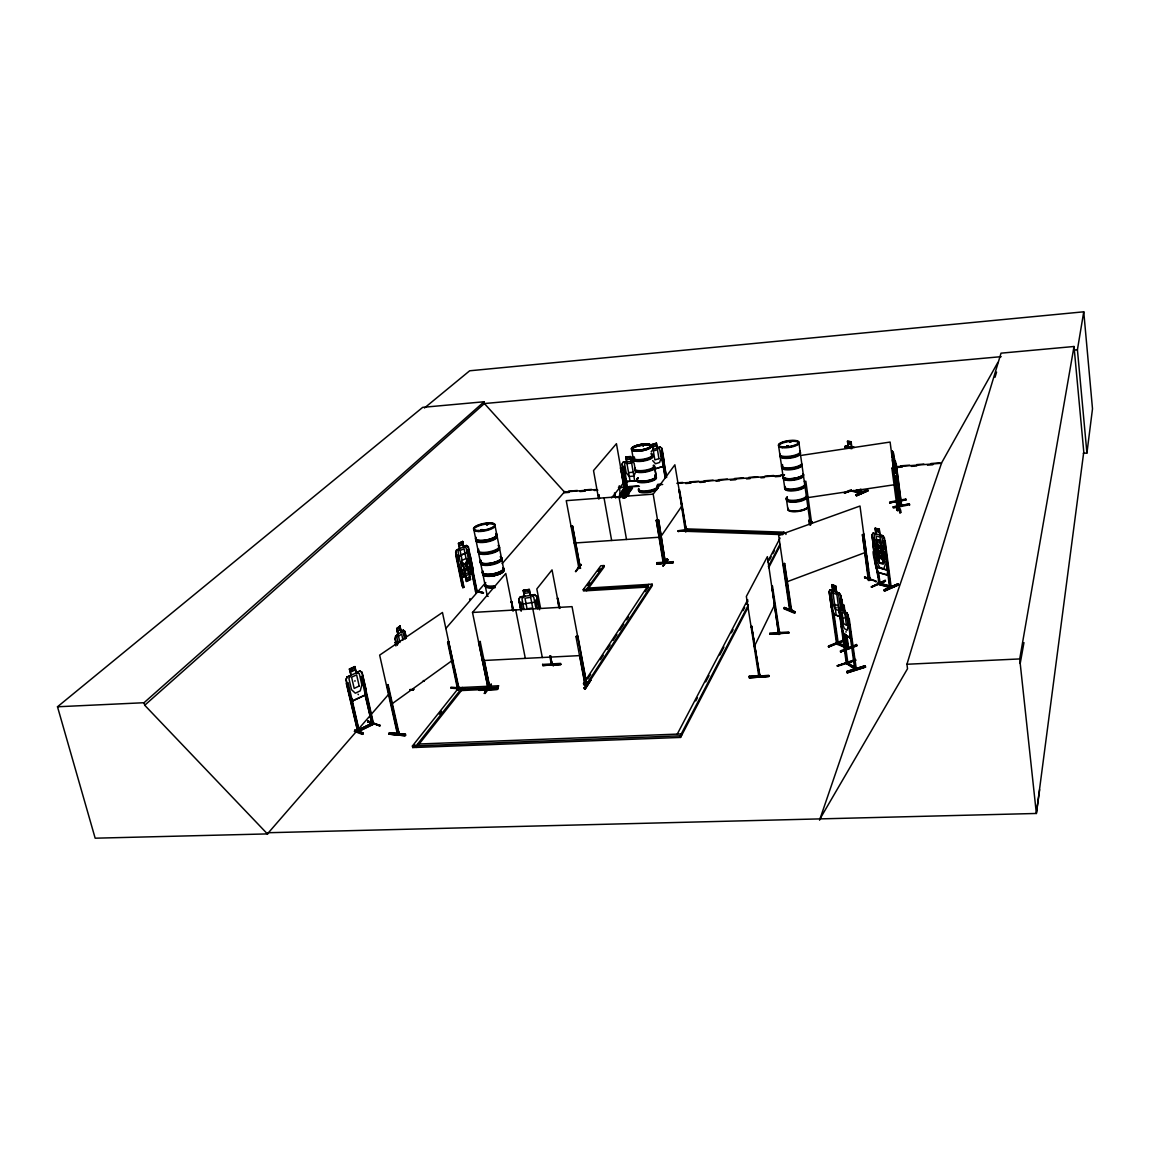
<?xml version="1.0" encoding="UTF-8"?>
<svg xmlns="http://www.w3.org/2000/svg" width="1150" height="1150" viewBox="0 0 1150 1150"><rect width="100%" height="100%" fill="white"/><g stroke="black" fill="none" stroke-linecap="round" stroke-linejoin="round"><path stroke-width="1.5" d="M409.975 689.942L413.238 689.899L409.975 689.914M842.605 606.812L842.389 606.064L842.648 606.826M843.985 618.024L844.129 617.967M850.123 637.891L850.526 632.327L850.123 637.891L842.95 633.233L838.853 609.902L839.701 608.235L838.954 610.046M389.462 733.614L389.376 732.694L405.49 734.246L405.059 735.756L388.93 734.146L405.72 735.267M457.93 562.336L458.16 556.413L467.978 551.827L470.307 556.543L467.906 552.043M470.824 566.548L471.069 560.668L470.824 566.548L460.92 571.176L470.695 566.433M365.484 688.275L365.154 694.916L352.762 700.709M345.891 679.707L347.243 676.789L345.891 679.707L349.629 695.808L352.676 700.982L365.326 695.046L365.786 688.261L361.991 672.161L359.619 670.924L361.963 672.376L373.649 724.27C372.442 717.931 371.493 728.554 372.068 723.048L373.463 722.315M685.371 531.573C687.183 532.393 685.688 527.059 686.378 531.056L679.046 490.044L685.457 531.674L685.86 531.041M352.403 670.349L352.461 669.631M354.933 681.303L354.991 680.584M855.197 660.143L837.171 665.836L855.571 660.273M891.825 456.881L892.084 455.357L895.333 461.207L901.054 506.316L897.618 500.466M657.642 520.361L658.576 519.786L665.404 562.997L665.016 560.798M664.901 561.171L663.104 561.315L663.234 563.083L656.291 520.26L657.786 520.159L665.045 562.954L664.571 561.372M664.743 562.997L653.186 494.155L674.878 464.801L686.191 531.573M470.034 598.589L469.588 599.696M537.395 599.696L535.727 599.969L537.438 608.781M542.613 664.427L560.639 663.406L560.697 664.585L542.656 665.505L560.769 664.154M779.053 633.564C778.823 636.338 780.807 631.048 778.794 631.839M354.847 730.049L363.026 732.938L362.394 734.232M363.026 732.938L354.789 730.164M363.084 733.758L354.861 731.012M1083.343 453.316L1086.922 453.043L1092.5 408.811L1083.746 311.808L469.674 370.789L424.451 407.991M870.119 580.06L863.751 534.146L862.414 534.649L868.365 580.405L870.363 579.916M885.974 556.988L886.276 553.524M869.989 579.773L868.523 580.304M618.298 496.728L617.061 497.303L617.837 496.699M868.149 578.752L869.17 580.462L868.883 578.795L870.162 578.292L868.293 578.694M886.751 569.768L887.426 564.636M877.105 567.324L875.236 561.286L877.105 567.324L886.866 569.983L887.57 564.707M887.254 574.942L887.944 569.839L885.96 554.616L884.321 552.345M888.231 569.839L887.383 575.158L877.709 572.312L887.412 574.885M660.057 447.034L657.225 447.911L660.057 447.034L661.969 448.27L664.111 461.078L663.406 466.282L653.143 469.502M1039.643 789.662L1036.366 813.467L268.467 832.715L267.418 833.908L144.713 705.252L144.023 702.722L484.064 401.767L484.409 403.549L564.391 491.956L596.562 489.512M828.719 646.717L844.617 640.334M520.663 609.615L519.311 602.327M530.452 595.211L529.345 589.433L523.264 590.381L529.345 589.433M844.531 639.587L828.633 645.969L828.848 646.933L844.747 640.55L839.327 642.189M524.386 596.088L523.25 590.453L524.616 596.318L521.942 598.69L524.026 609.299M836.898 607.401L836.956 608.019M618.082 497.504L617.406 496.915M768.919 675.524L749.167 676.372L768.919 675.524L769.077 676.416L749.11 677.853L769.019 676.315L749.254 677.364L749.167 676.372M1086.922 453.043L1077.421 349.744L1083.746 311.808M1074.014 346.495L1083.774 451.893L1036.366 813.467L1019.719 658.936L1074.014 346.495L1001.032 353.165L906.947 664.254L907.523 668.725L819.993 818.886M790.237 441.514L791.171 441.715L789.964 441.255M787.563 446.401L788.426 446.229L785.838 447.048M788.469 446.574L787.577 446.631M1020.208 663.478L1023.96 642.606M787.693 446.66L786.758 446.243M373.29 722.444L371.493 722.847M373.678 724.184L357.837 731.961L346.251 683.273L348.134 682.712L359.317 731.285M851.402 490.461L844.258 493.149L850.827 490.231M844.876 493.278L844.704 492.444L849.663 490.317M844.761 493.12L851.302 490.231M871.657 586.902L885.313 580.951M784.3 607.559L795.053 611.814L794.348 613.122L783.696 608.623L784.401 607.444L795.053 611.814M795.196 612.792L784.314 608.364L795.053 612.591M358.283 729.316C360.913 734.217 357.938 726.081 358.743 731.084L357.334 731.817L357.104 729.991M396.304 644.115L394.982 638.94L395.571 636.051L397.986 634.326M395.844 636.209L395.284 638.94L396.419 644.072M617.881 496.915L616.918 497.404L617.679 496.915M491.381 685.127L485.185 693.407C482.181 694.341 491.136 683.387 491.381 685.127L491.079 684.178M484.984 693.249L484.969 692.415L485.185 693.407M673.152 561.703L656.779 562.695M673.095 562.81L656.722 563.902L673.253 562.379L656.722 563.902L656.794 562.681M783.279 564.075L790.294 610.636L791.574 610.061L784.674 563.558L782.906 563.946L784.674 563.558M789.576 608.767L790.28 610.592L791.574 610.061M789.662 610.506L789.676 608.681M575.518 571.564L580.879 564.449L575.518 571.564L580.808 565.225M576.15 570.716L576.409 571.507M580.161 565.383L581.038 565.311M470.321 579.327L469.243 574.137L470.968 571.406L468.97 561.674L466.037 558.483L464.025 548.723L460.115 550.548L462.128 560.337L460.906 565.484L462.933 575.244L465.376 575.992L466.469 581.469L470.609 579.471L469.372 574.152M686.492 531.113L679.592 490.001M783.222 476.474L783.38 476.776A10.235 3.091 -8.3 0 0 792.824 479.219A10.206 3.076 -8.3 0 0 803.419 474.504A10.235 3.091 -8.3 0 1 792.853 479.32A10.235 3.091 -8.3 0 1 783.394 476.876A10.206 3.076 -8.3 0 0 792.839 479.262A10.235 3.091 -8.3 0 0 803.447 474.433M809.499 524.817L808.694 520.691M809.384 519.814L810.592 525.148L809.413 519.814L808.622 520.806M665.232 562.408L658.576 519.786M497.519 688.088L479.32 688.936L497.519 688.088L497.749 688.994L479.536 689.899L479.334 688.908M497.389 689.353L479.191 690.187M479.191 690.359L497.404 689.454M488.146 687.729L488.247 689.296M489.598 688.678L488.937 689.425L479.191 641.758M995.038 377.243L996.576 372.097M458.793 687.269L459.238 688.994L458.203 689.698L457.24 687.772C460.287 686.09 456.751 688.016 458.088 689.712M459.195 689.109L448.629 641.599L447.637 642.304L457.657 689.583L459.296 688.807M819.562 820.18L941.692 462.717L997.841 362.451M890.373 587.291L891.236 587.636L885.227 541.305L884.077 541.003L884.523 548.334M887.297 569.71L889.611 587.621L889.396 585.853M879.362 583.007C875.984 582.446 882.036 581.785 880.239 584.444C878.672 584.617 878.456 580.261 879.261 584.056M881.992 552.331L883.459 548.306L882.079 537.596L879.75 535.138L879.261 529.173L880.023 534.923L882.697 535.627L884.422 538.042L890.546 587.851M472.147 572.743L473.024 570.4M462.588 577.314L472.262 572.772L473.297 570.429L470.436 556.456M462.904 587.981L455.63 552.489L456.593 549.988L459.569 548.679L458.361 543.389L462.688 541.477L463.637 546.71L466.469 545.474L456.679 550.131M455.759 552.518L456.593 549.988M622.207 492.991C627.684 491.352 625.643 494.126 623.099 492.818M839.773 608.465L839.155 609.989L843.194 633.018M643.497 444.863L643.367 444.878M643.051 445.841L643.885 445.294L643.253 445.841M642.649 445.639L643.986 445.165M639.457 450.225C641.815 449.348 637.287 450.024 638.523 450.699M769.982 633.837L788.814 633.018L769.968 634.053L769.824 633.075L788.684 632.011L788.814 633.018M778.521 632.011L778.78 633.722M758.827 676.746C757.361 675.021 760.711 672.98 759.259 675.079M758.727 676.861L759.273 675.97M779.47 631.954L779.527 634.283L778.694 634.326L767.381 556.658L746.35 596.447L758.885 676.818L759 674.173M759.719 676.703L751.482 626.376L759.977 676.042M769.968 634.053L789.001 632.586M779.326 634.383L771.808 585.997L778.665 634.412M751.482 626.376L751.137 627.109L752.172 626.333M754.199 646.717L774.654 604.785M498.568 685.774L497.361 687.384L461.121 689.08L461.423 690.546L497.662 688.864L498.568 685.774L458.893 687.643L412.404 746.019L412.749 747.557L680.584 737.423L680.297 735.813L748.434 604.857M768.344 566.605L779.944 544.281M680.584 737.423L748.133 607.286M768.689 567.697L780.189 545.531M677.264 734.102L747.744 599.739M767.639 561.804L780.074 538.085M695.779 700.882L697.432 697.719M705.712 681.893L709.033 675.553M719.799 654.968L723.939 647.062M731.386 632.816L733.053 629.639M742.986 610.65L744.639 607.488M746.307 604.311L747.96 601.148M769.494 559.992L771.147 556.816M772.814 553.653L774.467 550.491M413.598 689.598L413.54 688.649L413.209 690.072M831.393 607.674L829.107 591.459L830.199 589.691L832.801 590.812M829.236 591.589L830.286 589.921M616.874 497.289L617.751 497.332M846.817 646.559C848.585 645.567 850.109 649.491 847.794 648.011M850.971 441.974L851.647 447.034L851.201 441.772L847.507 441.37L848.312 446.358L845.523 445.783L844.718 447.321M844.718 447.451L845.652 445.726M833.851 612.734L838.379 644.173L837.43 644.359L836.841 641.858M838.019 642.347L836.452 642.217M487.729 523.897L486.795 524.041M487.801 524.055L486.982 524.529M482.238 530.725L482.842 529.776M487.528 524.788L486.45 524.759L487.226 524.213M481.361 530.725C485.314 529.877 478.616 530.739 481.491 529.676M875.898 566.447L871.916 534.894L873.094 533.126L875.739 533.916M873.181 533.327L872.203 534.937L873.54 545.057M405.519 735.253L389.462 733.513M875.739 566.519L873.08 546.121L874.273 544.367L873.224 546.236M875.754 566.433C882.366 588.412 870.679 550.289 873.612 551.31C875.912 546.121 880.023 555.809 876.889 544.597M874.805 549.556L873.612 551.31M873.756 551.411L874.891 549.758M585.278 688.692L590.697 680.34L585.379 688.807L584.143 687.858L585.379 688.807M663.191 565.742L668.006 559.648L663.119 565.973L667.086 558.943M685.213 530.078L686.162 529.518M584.301 687.93L587.722 682.281M584.329 688.864L587.995 683.028M663.119 565.973L667.187 559.518L663.32 565.843M584.574 688.721L590.626 680.326M586.514 684.868L584.876 684.94L584.789 682.827M663.104 561.588L664.599 561.186M663.248 563.112L663.492 561.229M585.134 682.798L585.221 684.926L579.715 655.256M685.831 530.581L678.284 531.386L687.053 530.768M690.977 530.682L678.471 531.228M648.844 584.372L583.524 683.373L583.798 684.868L587.434 684.696L652.352 585.523L652.107 584.171L587.377 588.124M518.909 599.179L520.361 596.908L534.333 594.809L536.734 596.39L539.106 608.523M587.434 684.696L587.161 683.201L652.107 584.171M587.693 678.946L590.626 674.504M600.372 659.712L603.29 655.27M607.186 649.348L610.104 644.906M613.036 640.478L616.932 634.556M619.85 630.114L623.746 624.191M626.678 619.764L628.619 616.803M645.179 591.646L648.111 587.204M560.697 664.585L542.642 665.462M551.166 663.148C556.068 667.848 551.497 667.417 550.721 655.759M550.088 655.788L552.144 664.772L550.476 656.118M551.195 663.104L552.058 662.716M681.72 506.216L660.488 537.151L574.109 543.044M577.846 636.18L575.949 636.554L585.048 684.897L586.931 684.796L577.846 636.18L575.949 636.554M901.083 504.591L897.819 500.911L901.729 506.144L896.296 464.212L895.404 463.91L896.296 464.212M895.361 461.193L900.809 506.244L900.393 504.289L901.269 504.232M558.799 607.056L557.419 598.201L559.978 608.393M559.418 607.013L558.038 598.158M588.757 587.938L604.196 566.864L603.951 565.556L600.832 565.757L583.237 589.605L583.481 590.942L648.226 587.018M603.951 565.556L586.442 589.404L586.687 590.755M587.621 585.321L589.691 582.518M597.971 571.277L600.041 568.474M624.393 497.964L631.939 488.031M625.312 497.878L632.486 488.261L631.81 488.031M480.441 641.413L478.558 641.786L487.974 687.628L489.44 687.628C489.613 690.129 491.654 688.606 488.376 689.382L472.506 612.461L505.784 573.447L513.259 611.038M578.68 566.993C580.606 571.219 579.442 563.586 578.939 568.546L566.246 500.652L653.186 494.155M622.783 498.051L630.416 487.859L630.919 488.419M623.228 497.734L630.545 488.132L623.372 497.72M623.904 497.993L631.738 487.269L624.536 487.844C618.413 493.221 643.094 486.134 623.516 489.21M624.249 497.979L631.824 487.758M488.405 689.411L488.894 688.577M489.67 687.571L490.418 688.994M580.304 566.648L578.378 566.979M489.613 688.62L489.009 689.339L488.908 687.527M484.164 693.45L491.179 684.135M619.951 496.699L623.947 491.251M620.339 496.987L624.464 491.524M620.482 496.987L624.637 491.467M619.447 495.176L624.163 488.937M619.433 495.463L624.349 488.966M619.951 495.736L623.056 491.625M620.094 495.722L623.228 491.582M619.836 496.426L624.996 489.598M759.474 674.978L759.819 676.689M616.098 496.973L618.326 496.8M619.793 494.098C639.515 491.021 614.646 498.137 620.842 492.717L628.173 492.646M621.776 491.496C641.427 488.419 616.659 495.521 622.826 490.116L630.128 490.044L624.349 490.504M626.592 481.577L638.106 480.585L626.592 481.577L624.292 476.848M631.523 461.337L630.689 456.493L625.744 456.952L630.128 481.289M634.656 461.251L623.286 462.027L621.992 463.939L627.627 495.707M418.643 744.639L462.688 688.936L462.386 687.47L416.099 745.876L416.444 747.428M611.57 497.921L623.343 483.101M624.076 466.555L622.596 466.842L624.076 466.555L628.964 495.607M412.749 747.557L414.963 744.783M439.286 714.164L441.499 711.376M598.92 494.917L598 495.449L598.92 494.917L599.538 498.309M625.384 497.274L620.641 467.705L626.247 496.771M621.158 467.662L620.281 468.151M512.555 610.693L511.376 601.579L513.748 610.348M511.994 601.536L510.859 602.226M572.643 526.183L571.033 526.484L572.643 526.183L580.434 568.387M651.159 451.677L653.085 449.406L660.114 447.235M860.358 492.948L860.372 491.51M880.023 582.777L879.549 584.631L877.766 570.443M880.239 584.444L878.485 572.01M878.126 582.633L878.499 584.387L890.761 587.851L890.33 586.169L880.081 583.251M267.418 833.908L389.419 693.436M445.783 628.533L485.717 582.547M502.162 563.629L564.866 491.424M268.582 832.701L267.548 833.908L95.163 838.192L57.5 706.776L422.711 407.344L484.064 401.767M457.542 689.669L458.634 688.85L453.819 666.123M457.326 687.786L458.117 687.844M397.526 734.261L397.124 732.478M398.159 731.788L398.044 734.419L399.107 733.599L388.111 684.624L387.018 685.386L397.914 734.505L399.28 733.542L398.403 733.542M854.738 669.185L847.78 618.801L849.275 619.131L856.376 669.487L855.399 668.811M855.327 667.848C857.943 667.992 847.248 664.643 847.234 662.831M475.367 591.114C480.484 590.539 472.751 593.529 477.034 590.697M790.711 441.6L790.266 441.6M898.926 510.312L890.114 442.06L800.616 455.486L810.204 523.451L809.887 521.726L811.828 522.071M898.739 508.789L896.986 509.048M144.713 705.252L484.409 403.549L1001.204 356.658M811.771 521.626L810.103 521.669M811.727 521.453L811.656 523.264L811.541 521.683M640.492 449.837L639.213 450.225M846.558 447.767L848.182 446.416L847.492 441.126L851.072 441.83M783.984 532.177L782.561 533.341L685.429 530.021L686.952 528.899L783.984 532.177L784.185 533.485M358.383 694.658L358.024 694.183M482.641 530.538L482.698 529.805M395.902 645.955L395.14 642.491L396.046 641.786M405.461 634.901L404.57 635.605L405.317 639.041M832.83 591.014L831.177 592.308L832.758 603.621L835.374 609.212L838.997 610.636L840.276 606.539L838.695 595.168L836.452 592.394M395.658 636.209L403.377 630.157L401.091 631.781L399.984 626.003L401.192 632.069L403.247 632.73L404.599 638.868M397.957 634.426L396.707 628.518L399.984 626.003M399.927 626.276L396.865 628.633L398.144 634.426L396.923 637.632L398.288 643.813M405.49 734.246L389.304 732.837L388.93 734.189M396.966 732.679L398.734 731.874L399.136 733.643M465.046 688.332L450.973 687.183L451.174 688.146L460.446 688.318M877.277 545.33L875.452 546.696L876.846 557.304L879.506 562.408L883.387 563.457L884.882 559.461L883.502 548.78L881.159 546.336L883.976 546.883L874.216 544.64M390.813 704.677L452.582 660.229M447.637 642.304L449.176 641.628M388.111 684.624L387.018 685.386M854.637 669.027L855.025 667.014L855.658 668.898M854.393 667.216L856.003 667.604M846.328 663.478L835.705 586.141L831.809 584.674L836.223 615.25M840.147 613.381L847.033 664.053L848.111 663.881L846.486 663.593L855.586 669.674L848.211 615.566L846.817 612.677L848.111 615.595L855.686 669.731M477.178 590.597L477.279 592.221L476.56 590.511M359.116 729.416L356.931 730.077M897.474 510.528C894.269 508.602 901.255 508.228 897.187 508.731L897.489 510.557L891.883 468.208L893.464 468.151L891.883 468.208M811.641 523.236L805.834 481.232L804.339 481.448M397.857 732.55L397.081 732.593M488.405 689.094L490.073 688.979M638.796 449.837L638.02 450.656L638.782 450.915M638.221 450.412L641.067 450.182M482.641 529.992L481.016 530.38M483.029 530.351L482.037 530.739M482.871 530.696L483.417 530.107L482.137 529.906M900.45 504.376L901.025 504.16M901.384 504.649L901.629 506.144M637.129 478.817L637.158 479.176A9.847 2.875 -9.7 0 0 647.939 481.246A9.847 2.875 -9.7 0 0 654.968 475.784M791.214 608.465L791.358 609.845M783.322 476.402L783.294 476.431A10.235 3.091 -8.3 0 0 792.781 478.846A10.235 3.091 -8.3 0 0 803.39 474.059M367.957 721.999L380.291 725.564L367.957 721.999L367.77 720.992L379.601 725.765L368.014 721.697M476.517 591.876L483.589 592.825L477.121 591.459M359.145 730.94L373.463 723.925M455.788 552.489L460.834 576.409C463.953 580.103 466.641 571.248 466.339 581.44L470.436 579.356M458.663 543.519L459.756 548.794L458.016 551.526L460.043 561.329L463.004 564.535L466.886 562.695L468.107 557.534L466.109 547.759L463.666 546.969L462.559 541.449M462.142 560.309L466.037 558.512M468.021 552.072L458.304 556.543L458.074 562.307L460.963 576.265L462.717 577.343M362.652 675.913L361.186 676.602L372.183 724.931L364.737 693.694M462.156 586.212L455.831 555.651L456.996 555.105L464.054 587.42M457.384 555.177L455.831 555.651M467.173 550.361L468.323 549.829M347.243 676.919L351.023 675.151L349.399 669.012L354.904 666.569L356.155 672.534M356.026 672.822L359.749 670.967M347.372 676.962L359.72 671.197M349.744 669.171L354.775 666.842M458.548 543.504L462.688 541.477M886.866 569.983L877.177 567.166M884.12 589.878L897.906 583.841L884.12 589.878L884.249 590.841L898.121 584.674M884.939 590.999L898.639 584.847L884.249 590.841M889.812 586.083L879.606 583.467M871.772 587.161L885.443 581.138L885.284 580.189L871.082 586.96L885.443 581.138M885.572 549.355L883.833 546.94M881.648 551.454L884.508 552.101L886.247 554.501L884.508 552.101M860.646 491.683L853.257 490.446M855.988 494.73L867.474 489.756L868.193 490.719L856.736 495.707L855.988 494.73L867.531 489.842M856.103 495.578L867.704 490.518L856.247 495.506M851.302 491.151L852.078 490.935L850.899 490.691M880.9 545.732L876.731 544.654M884.422 538.042L882.697 535.627M885.227 541.305L883.602 541.219M873.094 533.126L882.668 535.799M871.916 534.894L874.546 554.199M358.124 731.817L357.434 730.207M851.877 446.832L854.249 447.422M856.419 644.46L857.196 645.739L840.549 651.921L840.406 650.914L856.491 644.575M840.549 651.921L856.678 645.409L840.693 651.863M836.179 643.367L828.201 646.559L828.848 646.933M838.292 644.072L836.481 643.885L838.379 644.173M786.183 446.775L787.003 446.488M790.913 441.816L789.978 441.887M831.565 607.602L833.419 614.129L839.816 616.486M839.27 593.127L840.952 595.815L839.27 593.127L836.424 592.192M829.107 591.459L836.611 644.014L848.283 648.801L846.199 634.699M836.553 592.236L835.878 586.069L831.809 584.674M875.725 581.871L876.53 581.512L864.671 577.832L864.656 576.926M842.619 604.641L841.886 599.366L840.247 599.179L841.901 609.802L839.5 608.293M789.417 608.824L790.869 608.235M868.624 578.896C870.679 576.107 869.544 582.604 869.759 578.119M870.219 579.974L868.897 580.477L862.414 534.649M480.743 530.136L482.339 529.906M864.671 577.832L865.447 577.429M487.039 523.839L487.715 523.782M638.983 450.081L638.221 450.843M787.319 581.656L866.151 552.158L859.999 506.029L778.651 535.296L789.676 610.434L791.746 610.046L791.114 608.163M862.802 534.779L864.124 534.276M790.927 609.931L788.397 590.999M847.406 672.879L846.745 671.485L864.987 665.778L846.817 671.614L847.406 672.879L865.605 667.101L864.929 665.706M846.917 672.304L865.188 666.712L846.889 672.52M847.349 672.721L865.533 666.942M869.572 579.844L868.911 572.901M846.774 661.423C847.32 663.435 847.004 660.488 846.975 662.256M837.674 666.181L855.715 660.488L855.571 659.453L837.171 665.836M653.056 469.473L663.406 466.282L664.111 461.078M665.174 477.768L660.776 451.49L661.983 451.116L666.367 477.394M841.167 626.491L842.95 633.233M652.913 449.291L652.036 444.461L656.506 443.138L657.182 448.141L659.64 449.061L661.135 457.973L659.597 462.473L655.5 463.738L652.668 460.604M652.28 444.604L656.377 443.354M840.837 603.621L843.683 605.389C844.474 613.726 849.893 621.676 847.148 630.315L844.287 628.489L842.087 622.553L840.477 610.981L841.699 609.859L840.909 603.29M786.686 446.214L787.793 446.042M790.021 608.911L790.409 610.564M475.87 591.215L476.186 592.753L467.561 550.433M685.759 530.15L678.141 530.725L678.27 531.573M458.203 689.626L448.184 642.332M898.624 510.356L892.342 459.842M860.588 491.266L861.882 491.481L860.315 491.539M860.789 492.746L862.069 492.962L861.091 491.697M551.77 664.441L551.224 662.803M487.485 524.587L486.493 524.558M481.462 529.647L482.454 529.618M786.873 446.401L787.678 446.43M892.86 456.363L892.199 451.174L893.334 452.654L893.981 457.973M893.334 452.654L895.764 473.556L893.607 467.245L892.199 451.174M893.809 457.887L894.729 458.979M897.115 475.137L897.374 479.751L894.527 476.043M905.812 499.057L889.654 502.047L889.784 502.866L905.913 499.919L905.798 499.1M896.051 501.328L889.784 502.866M899.271 500.739L905.913 499.919M905.869 499.732L889.741 502.679M893.09 506.891L909.377 503.973L893.104 506.934L893.392 508.027L909.506 504.749M519.268 602.557L520.979 602.068L522.33 609.342M524.616 596.246L520.231 596.807L518.693 599.15L521.036 610.909M530.294 595.369L534.391 594.536L536.921 596.275L539.566 609.773M519.757 604.526L537.97 601.666M806.653 497.806L895.491 484.581M898.193 507.423L899.889 512.814C902.161 513.346 900.033 506.086 897.977 507.567L897.992 506.762M811.814 523.178L810.491 523.408M897.23 510.341L898.898 510.097M897.288 510.528L898.725 510.126M899.904 511.994L899.889 512.814M900.809 512.641L897.863 506.704M851.46 491.122L851.503 490.087M861.077 492.761L860.43 489.224M663.723 562.81L656.291 520.26M584.89 683.186L586.457 683.114M586.788 684.868L586.184 683.114M476.891 592.077L470.839 562.149M890.675 586.212L891.02 585.867M790.05 442.046L790.409 441.772M372.801 722.272L362.652 677.508M1073.87 350.074L1077.421 349.744M837.416 643.684L848.714 648.528L847.004 636.238M837.617 644.345L830.846 595.527L829.783 595.111M625.931 457.096L630.516 456.723M623.242 462.084L626.75 461.797M631.321 461.409L634.699 461.078M627.052 463.565L631.623 463.191M628.619 472.607L633.19 472.233M627.512 488.103L631.738 487.269M568.431 491.151L577.357 490.461M584.502 489.914L591.646 489.382M618.441 487.341L622.006 487.068M629.151 486.522L638.092 485.846M657.728 484.337L661.308 484.078M677.379 482.842L682.726 482.439M689.871 481.893L698.812 481.217M704.159 480.801L713.101 480.125M718.448 479.723L727.375 479.033M734.519 478.501L743.461 477.811M748.808 477.408L757.735 476.732M764.879 476.186L773.821 475.496M780.965 474.964L784.53 474.691M900.608 465.836L909.549 465.161M916.694 464.614L923.824 464.068M930.968 463.536L939.909 462.846M619.807 487.744L639.457 486.249M657.326 484.883L662.688 484.481M676.991 483.388L784.228 475.223M896.827 466.656L941.505 463.263M563.788 492.789L569.164 492.387M579.902 491.567L585.278 491.151M594.248 490.475L597.827 490.202M624.694 488.161L630.071 487.758M685.616 483.532L690.992 483.129M699.947 482.454L705.324 482.037M716.062 481.217L719.656 480.944M730.394 480.139L735.77 479.723M746.523 478.903L750.102 478.63M760.854 477.825L764.434 477.552M775.186 476.732L780.562 476.316M897.014 467.475L902.391 467.073M911.346 466.382L916.723 465.98M927.475 465.161L932.851 464.758M656.161 520.476L658.217 520.317M424.048 681.044L423.315 680.512L423.617 681.26M678.169 530.768L685.17 530.265M668.006 559.691L666.957 558.871M663.291 561.545L665.39 561.315L665.663 562.853M578.982 568.287L580.592 568.172M656.866 563.529L673.311 562.465L673.167 561.588M451.303 687.916L458.289 688.476M583.237 589.605L647.996 585.652M472.506 612.461L572.053 606.639L586.744 684.811M482.425 660.56L581.239 655.529M590.741 680.441L589.519 679.506L589.936 680.354M585.235 684.609L586.759 684.494M906.947 664.254L1019.719 658.936M57.5 706.776L144.023 702.722M583.524 683.373L587.161 683.201M787.491 446.099L788.426 446.43M417.536 744.064L681.274 733.959L681.548 735.554M412.404 746.019L680.297 735.813M379.313 725.032L379.399 726.009M380.19 725.477L367.727 721.007M895.979 463.795L901.471 505.741M372.959 722.186L373.592 724.256M586.788 684.451L586.788 682.769M580.276 568.158L572.484 526.384M396.707 628.518L397.814 634.311M395.14 642.491L396.606 641.801L397.368 645.265M482.986 592.969L476.56 591.617M410.004 689.468L413.756 689.612M480.944 561.027L480.988 561.042A10.824 3.421 -11.4 0 0 491.639 563.773A10.824 3.421 -11.4 0 0 500.552 557.146A10.824 3.421 -11.4 0 1 491.668 563.874A10.824 3.421 -11.4 0 1 481.002 561.157A10.767 3.407 -11.4 0 0 491.654 563.831A10.767 3.407 -11.4 0 0 500.523 557.247A10.767 3.407 -11.4 0 1 491.639 563.744A10.767 3.407 -11.4 0 1 481.045 561.042L480.887 560.683A10.824 3.421 -11.3 0 0 491.567 563.356A10.824 3.421 -11.3 0 0 500.48 556.729M451.174 688.146L458.749 688.764L458.39 687.053M851.101 490.734L861.925 492.976L861.451 489.426M486.838 524.113L488.204 524.256M398.949 732.248L398.676 733.456M388.959 734.031L405.059 735.756M879.189 584.085L876.185 566.591M845.595 445.956L854.119 447.465M848.413 448.098L851.863 448.716M472.247 572.887L469.545 574.267M476.33 590.999L482.827 592.322L482.899 593.17M855.399 490.619C859.223 487.658 863.147 496.081 860.947 491.266M861.523 493.149L850.583 490.964M848.096 648.816L847.708 646.947L838.206 642.908M876.372 539.681L880.268 540.673M879.261 529.173L874.992 528.181L875.912 534.146L874.101 535.512L875.509 546.178L877.493 550.016M875.15 528.396L879.003 529.388M874.129 544.439L880.785 545.891L881.533 551.612L883.876 554.056L885.256 564.707L883.761 568.689L879.879 567.64L877.22 562.551L875.826 551.942L877.651 550.591L876.214 539.451L880.526 540.442L882.798 558.9L878.916 557.865L877.522 547.227L881.403 548.248M874.661 549.628L884.465 552.273M897.834 583.798L898.667 584.947M878.974 582.418L879.908 582.705M888.346 586.802L878.988 584.085L878.528 580.534M354.904 666.569L356.155 672.865L359.289 673.613L361.848 684.796L360.281 690.834L355.293 693.191L351.512 689.669L348.91 678.457L351.138 675.194L349.399 669.012M779.671 633.607L772.469 585.954M352.676 700.982L349.801 695.692L346.222 679.736M354.947 730.825L363.256 733.944M354.257 731.299L362.351 734.39M864.541 576.898L875.711 580.966M759.647 674.231L758.439 674.949M652.036 444.461L653.085 449.406M860.502 492.962L860.042 489.397M660.776 451.49L665.419 477.868M830.113 589.993L839.241 593.314M833.103 593.041L836.74 594.421M840.808 598.949L841.886 599.366M834.699 604.368L838.321 605.777M847.306 663.334L856.218 669.372M833.419 614.129L839.845 616.688M891.236 587.607L890.948 585.896M837.66 643.123L846.788 646.976M845.135 634.254L846.917 648.298L847.952 648.729M631.35 461.567L634.081 462.99L635.634 472.032L633.851 476.1L629.294 476.459L626.175 472.808L624.608 463.766L626.779 461.955L625.974 457.053M846.055 632.184L845.997 631.494M834.483 590.223L834.196 589.821M846.803 646.645L847.047 648.413M840.708 603.348L843.884 605.331M846.803 612.864C841.857 611.786 843.942 596.735 844.747 611.584M839.572 608.523L846.601 612.921M848.427 618.599L849.275 619.131M466.339 545.459L468.323 546.652L473.153 570.429M466.325 545.661L468.194 546.782M842.993 633.075L850.324 637.833M847.866 662.644L855.14 667.805M403.204 630.157L404.973 631.307L406.367 638.279M403.19 630.372L404.699 631.465L406.209 638.336M458.85 687.211L458.002 687.211L458.476 689.554M892.256 451.404L893.32 452.784M892.026 451.217L893.133 452.812M892.386 452.554L893.061 453.431M892.601 454.279L893.277 455.17M892.084 455.357L892.917 456.593M894.714 476.014L897.331 479.55M909.664 505.051L909.348 503.916M883.804 547.127L885.443 549.398M397.454 734.318L379.658 655.126L442.463 612.476L453.086 662.616M349.931 695.736L352.877 700.753M461.107 570.975L458.692 566.49L461.049 571.205M624.45 476.804L626.692 481.404M868.178 490.691L856.736 495.707M833.664 613.899L831.68 607.617L829.423 591.517M551.367 664.772L549.844 656.147M614.488 492.962L615.667 498.007L614.804 494.744M351.742 699.876L358.973 731.026M346.653 683.402L357.894 731.889M387.55 684.566L397.756 730.034M397.929 732.564L398.331 734.332M399.927 642.534L398.561 636.367L401.623 633.995L402.974 640.148M399.74 626.276L401.019 632.054M461.552 577.171L463.666 587.348M468.683 551.583L470.12 558.627M471.687 572.326L475.841 592.609M466.886 562.666L468.884 572.398L463.637 575.043L465.031 567.784C457.959 563.457 462.07 558.886 465.649 566.274C465.534 557.664 471.069 556.758 466.771 566.993C473.426 571.033 469.631 575.589 466.196 568.56L464.974 574.353L463.004 564.506M484.279 660.1L490.216 689.281M480.211 641.7L490.015 689.296M483.618 659.712L487.456 678.385M488.161 681.792L488.865 685.184M473.814 529.575L475.755 539.149M476.186 541.133L478.17 551.023M478.587 553.006L480.499 562.508M480.686 563.414L482.598 572.872M483.014 574.827L484.984 584.602M485.401 586.558L487.284 595.944A10.767 3.579 -11.5 0 1 487.111 595.024M497.361 687.384L497.662 688.864M468.064 546.768L477.336 592.221M515.717 609.931L525.32 658.375M494.802 524.558L496.857 534.966M497.246 536.964L499.215 546.839M503.571 568.675L499.632 548.823A10.824 3.378 -11.3 0 1 486.881 554.257A10.824 3.378 -11.3 0 1 478.989 551.166M518.923 599.107L521.238 610.866M535.756 607.473L533.686 596.864L530.279 595.441L529.187 589.663M532.838 608.939L542.311 657.512M542.613 664.326L542.8 665.289M540.572 608.264L536.82 588.944L552.029 569.883L559.36 608.436M598.388 494.96L599.15 498.798M598.604 498.841L593.529 470.566L616.443 443.684L625.887 497.231M604.023 497.821L611.642 540.486M618.973 496.714L626.506 539.479M622.207 463.939L627.756 495.521M631.681 449.65L633.104 457.959M630.559 456.665L634.685 480.916M656.219 476.546L654.738 467.748L656.161 476.301M651.418 453.172L651.921 456.147M661.753 448.356L666.612 477.494M656.305 443.325L657.11 448.112M685.386 529.69L685.644 531.3L782.747 534.649L782.561 533.341L785.752 533.126L785.953 534.448M686.952 528.899L687.154 530.164M751.827 627.066L759.575 676.789M784.3 563.428L787.879 587.549M778.564 445.567L779.901 454.768M780.189 456.679L781.569 466.181M781.871 468.079L783.193 477.207M783.322 478.084L784.645 487.183M786.6 500.351L787.894 509.364M798.862 442.362L800.141 451.576M831.982 584.602L833.003 590.942M837.588 642.62L837.833 644.388M830.343 594.895L830.832 598.374M831.565 603.606L832.054 607.085M832.557 610.578L834.512 624.508M835.001 628.001L836.97 641.93M840.952 595.815L842.059 604.857M840.65 595.916L841.786 604.038M846.429 639.299L847.162 644.561M843.626 632.859L848.039 663.924M861.062 489.598L861.35 493.149M866.568 555.292L868.437 569.379M875.308 528.339L876.056 534.074M877.551 546.724L876.156 536.058L880.009 537.064L881.403 547.759M874.503 545.661L872.922 538.071L873.396 541.607M877.364 571.694L878.054 576.998M875.021 557.736L875.711 563.054M884.149 538.143L888.087 569.897M888.936 578.407L889.626 583.754M895.404 477.523L898.524 501.759M895.318 478.831L898.294 501.429M619.289 485.717L620.641 497.72M896.899 475.094L897.144 479.579M498.568 547.271A10.824 3.378 -11.3 0 1 499.459 547.961M498.568 546.538A10.982 3.421 -11.3 0 1 489.512 553.179A10.982 3.421 -11.3 0 1 478.716 550.491M500.394 556.485A10.781 3.407 -11.3 0 1 491.51 563.083A10.781 3.407 -11.3 0 1 480.887 560.381M501.242 557.175A10.767 3.407 -11.3 0 1 490.116 563.299A10.767 3.407 -11.3 0 1 480.901 560.352M496.211 534.707A10.997 3.364 -11.3 0 1 487.126 541.262A10.997 3.364 -11.3 0 1 476.316 538.646M498.18 545.287A10.824 3.364 -11.3 0 1 489.239 551.827A10.824 3.364 -11.3 0 1 478.587 549.183M496.211 535.44A10.853 3.321 -11.3 0 1 487.255 541.909A10.853 3.321 -11.3 0 1 476.589 539.321M498.453 545.934A10.982 3.407 -11.3 0 1 489.397 552.561A10.982 3.407 -11.3 0 1 478.601 549.872M496.096 534.089A10.997 3.349 -11.3 0 1 486.996 540.644A10.997 3.349 -11.3 0 1 476.186 538.042M495.032 587.736A10.738 3.522 -11.4 0 1 485.803 584.631M494.888 587.118A10.911 3.579 -11.4 0 1 485.516 583.97M488.161 596.419A10.681 3.551 -11.5 0 1 487.14 594.751M500.739 558.239A10.781 3.421 -11.4 0 1 491.855 564.837A10.781 3.421 -11.4 0 1 481.246 562.12M500.652 557.592A10.824 3.436 -11.4 0 1 491.74 564.219A10.824 3.436 -11.4 0 1 481.074 561.502M502.909 568.316A10.939 3.522 -11.4 0 1 493.925 575.101A10.939 3.522 -11.4 0 1 483.129 572.269M494.644 585.767A10.738 3.522 -11.4 0 1 485.415 582.676M494.759 586.514A10.911 3.579 -11.4 0 1 485.386 583.366M502.78 567.712A10.939 3.522 -11.4 0 1 493.796 574.482A10.939 3.522 -11.4 0 1 483.014 571.665M503.384 567.798A10.767 3.464 -11.4 0 1 492.272 573.994A10.781 3.464 -11.4 0 1 483.014 570.975A10.767 3.464 -11.4 0 0 492.272 573.994A10.781 3.464 -11.4 0 0 503.412 567.784M802.068 464.902A10.235 3.033 -8.3 0 1 790.136 469.775A10.235 3.033 -8.3 0 1 782.834 466.397M801.996 465.046A10.379 3.076 -8.3 0 1 788.713 469.229A10.379 3.076 -8.3 0 1 782.604 465.736M803.318 473.8A10.206 3.076 -8.3 0 1 792.738 478.558A10.206 3.076 -8.3 0 1 783.322 476.129A10.178 3.062 -8.3 0 0 792.738 478.529A10.178 3.062 -8.3 0 0 803.289 473.786M799.911 452.108A10.408 3.033 -8.3 0 1 791.027 457.369A10.408 3.033 -8.3 0 1 780.102 455.228M801.679 463.809A10.235 3.033 -8.3 0 1 788.569 467.935A10.235 3.033 -8.3 0 1 782.546 464.499M799.883 452.798A10.264 2.99 -8.3 0 1 791.114 458.002A10.264 2.99 -8.3 0 1 780.333 455.874M801.909 464.471A10.379 3.076 -8.3 0 1 788.627 468.639A10.379 3.076 -8.3 0 1 782.518 465.146M799.825 451.519A10.408 3.019 -8.3 0 1 790.956 456.78A10.408 3.019 -8.3 0 1 780.016 454.638M799.609 450.886A10.264 2.976 -8.3 0 1 790.841 456.076A10.264 2.976 -8.3 0 1 780.059 453.963M806.682 497.202A10.178 3.191 -8.2 0 1 794.822 502.191A10.178 3.191 -8.2 0 1 787.534 498.597M806.61 497.389A10.321 3.234 -8.2 0 1 793.414 501.644A10.321 3.234 -8.2 0 1 787.304 497.936M808.033 506.618A10.178 3.234 -8.2 0 1 797.511 511.534A10.178 3.234 -8.2 0 1 788.066 508.904L787.994 508.544A10.178 3.234 -8.2 0 0 797.453 511.161A10.178 3.234 -8.2 0 0 807.976 506.244M807.904 505.986A10.149 3.22 -8.2 0 1 797.41 510.873A10.149 3.22 -8.2 0 1 788.023 508.257M803.433 476.316A10.192 3.076 -8.3 0 1 791.674 480.384A10.192 3.076 -8.3 0 1 783.567 477.811M803.519 474.907A10.235 3.091 -8.3 0 1 792.896 479.694A10.235 3.091 -8.3 0 1 783.452 477.25M804.986 486.091A10.35 3.177 -8.3 0 1 793.069 490.245A10.35 3.177 -8.3 0 1 784.832 487.586M806.294 496.168A10.178 3.177 -8.2 0 1 793.27 500.365A10.178 3.177 -8.2 0 1 787.247 496.714M804.943 486.752A10.206 3.134 -8.3 0 1 793.184 490.863A10.206 3.134 -8.3 0 1 785.062 488.232M806.524 496.814A10.321 3.22 -8.2 0 1 793.327 501.069A10.321 3.22 -8.2 0 1 787.218 497.361M804.914 485.501A10.35 3.177 -8.3 0 1 792.982 489.67A10.35 3.177 -8.3 0 1 784.746 486.996M804.669 484.854A10.206 3.134 -8.3 0 1 792.911 488.951A10.206 3.134 -8.3 0 1 784.789 486.335M653.401 465.851A9.991 2.875 -9.7 0 1 646.257 471.327A9.991 2.875 -9.7 0 1 635.389 469.387M654.954 475.683A9.847 2.875 -9.7 0 1 652.898 479.708A9.847 2.875 -9.7 0 1 640.378 481.677A9.847 2.875 -9.7 0 1 638.149 478.328M653.387 466.526A9.847 2.832 -9.7 0 1 647.594 471.658A9.847 2.832 -9.7 0 1 635.303 470.81M654.81 475.079A9.818 2.861 -9.7 0 1 652.769 479.076A9.818 2.861 -9.7 0 1 640.291 481.045A9.818 2.861 -9.7 0 1 638.077 477.71M654.882 475.295A9.847 2.875 -9.7 0 1 652.826 479.32A9.847 2.875 -9.7 0 1 640.306 481.289A9.847 2.875 -9.7 0 1 638.077 477.94M651.547 454.868A10.005 2.817 -9.7 0 1 649.434 458.821A10.005 2.817 -9.7 0 1 636.712 460.834A10.005 2.817 -9.7 0 1 634.484 457.556M654.077 465.218A9.847 2.817 -9.7 0 1 644.762 470.293A9.847 2.817 -9.7 0 1 635.303 468.179M651.533 455.544A9.876 2.789 -9.7 0 1 649.462 459.454A9.876 2.789 -9.7 0 1 636.913 461.438A9.876 2.789 -9.7 0 1 634.699 458.203M653.301 465.29A9.991 2.861 -9.7 0 1 646.156 470.753A9.991 2.861 -9.7 0 1 635.289 468.826M651.446 454.308A10.005 2.817 -9.7 0 1 649.333 458.261A10.005 2.817 -9.7 0 1 636.611 460.259A10.005 2.817 -9.7 0 1 634.383 456.996M651.216 453.704A9.876 2.774 -9.7 0 1 644.144 459.022A9.876 2.774 -9.7 0 1 633.42 457.183M656.075 477.236A9.818 2.875 -9.7 0 1 646.817 482.368A9.818 2.875 -9.7 0 1 637.402 480.183M655.026 476.1A9.847 2.875 -9.7 0 1 647.996 481.577A9.847 2.875 -9.7 0 1 637.258 479.607M656.808 486.048A9.947 2.961 -9.7 0 1 649.721 491.654A9.947 2.961 -9.7 0 1 638.868 489.598M656.923 489.67A9.818 2.918 -9.7 0 1 644.834 492.832A9.818 2.918 -9.7 0 1 639.098 490.216M656.794 486.723A9.818 2.918 -9.7 0 1 658.159 487.988M657.728 486.048A9.947 2.961 -9.7 0 1 648.341 491.309A9.947 2.961 -9.7 0 1 638.768 489.037M657.484 485.458A9.818 2.918 -9.7 0 1 648.241 490.633A9.818 2.918 -9.7 0 1 638.796 488.391M884.623 561.876L883.301 561.689L880.296 555.579C879.577 564.42 874.676 559.82 879.247 554.099C872.778 545.143 877.206 544.266 879.894 553.021C880.67 544.582 885.428 549.139 880.972 554.587L884.623 561.876M400.013 629.596L398.044 631.106L397.627 629.179L399.596 627.656L400.013 629.596M371.393 723.551L358.843 729.689L371.393 723.551M469.085 577.07L466.598 578.263L466.957 580.003L469.444 578.795L469.085 577.07M359.188 686.047L354.186 688.404L351.598 677.206L356.615 674.863L359.188 686.047M354.574 670.277L351.339 671.773L350.879 669.76L354.099 668.265L354.574 670.277M462.429 544.669L459.914 545.833L459.54 544.079L462.07 542.915L462.429 544.669M658.95 458.649L654.867 459.928L653.358 451.001L657.455 449.736L658.95 458.649M655.788 444.374L653.157 445.179L653.416 446.789L656.061 445.97L655.788 444.374M893.708 470.566L894.527 476.172L893.708 470.566M528.339 590.841L524.688 591.416L525.061 593.314L528.712 592.739L528.339 590.841M530.653 597.339L524.989 598.216L527.059 608.824L532.723 607.947L530.653 597.339M629.826 457.599L626.894 457.844L627.167 459.454L630.114 459.209L629.826 457.599M850.454 442.707L848.24 442.319L848.456 444.001L850.684 444.389L850.454 442.707M878.442 530.179L875.969 529.532L876.214 531.458L878.686 532.091L878.442 530.179M879.836 541.377L877.335 540.744L877.594 542.642L880.095 543.289L879.836 541.377M880.21 546.667L877.709 546.02L877.967 547.918L880.469 548.564L880.21 546.667M881.777 553.509L877.896 552.489L879.29 563.098L883.171 564.147L881.777 553.509M835.101 587.061L832.758 586.184L833.046 588.211L835.374 589.102L835.101 587.061M843.324 606.122L841.484 604.972L841.771 607.056L843.611 608.206L843.324 606.122M844.848 613.726L841.987 611.929L843.597 623.53L846.458 625.356L844.848 613.726M894.01 459.741L892.961 458.347L894.182 468.007L895.232 469.416L894.01 459.741M478.256 530.524A10.896 3.263 -11.2 0 0 494.917 524.989A10.896 3.263 -11.2 0 0 479.55 524.558A10.896 3.263 -11.2 0 0 478.256 530.524M478.486 531.501A10.853 3.263 -11.2 0 0 495.075 525.996A10.853 3.263 -11.2 0 0 479.766 525.536A10.853 3.263 -11.2 0 0 478.486 531.501M478.328 530.883A10.896 3.263 -11.2 0 0 494.989 525.349A10.896 3.263 -11.2 0 0 479.607 524.903A10.896 3.263 -11.2 0 0 478.328 530.883M486.853 539.896A10.824 3.306 -11.3 0 0 495.794 533.456A10.853 3.306 -11.3 0 1 486.853 539.896A10.853 3.306 -11.3 0 1 476.186 537.337A10.824 3.306 -11.3 0 0 486.853 539.896M494.054 575.719A10.767 3.464 -11.4 0 0 502.895 569.049A10.781 3.479 -11.4 0 1 494.054 575.733A10.781 3.479 -11.4 0 1 483.417 572.944A10.767 3.464 -11.4 0 0 494.054 575.719M782.072 446.761A10.293 2.947 -8.4 0 0 798.689 442.779A10.293 2.947 -8.4 0 0 785.206 441.269A10.293 2.947 -8.4 0 0 782.072 446.761M782.23 447.695A10.264 2.933 -8.4 0 0 798.79 443.728A10.264 2.933 -8.4 0 0 785.364 442.218A10.264 2.933 -8.4 0 0 782.23 447.695M782.129 447.134A10.293 2.947 -8.4 0 0 798.747 443.152A10.293 2.947 -8.4 0 0 785.263 441.643A10.293 2.947 -8.4 0 0 782.129 447.134M636.453 450.326A9.861 2.731 -9.7 0 0 650.986 445.611A9.89 2.731 -9.7 0 0 636.295 445.567A9.904 2.731 -9.7 0 0 636.439 450.383A9.904 2.731 -9.7 0 0 651.029 445.654A9.861 2.731 -9.7 0 0 636.295 445.567A9.89 2.731 -9.7 0 0 636.453 450.326A9.89 2.731 -9.7 0 0 651.001 445.611A9.904 2.731 -9.7 0 0 636.295 445.596A9.861 2.731 -9.7 0 0 636.453 450.326M636.626 451.289A9.861 2.731 -9.7 0 0 651.144 446.574A9.847 2.731 -9.7 0 0 636.467 446.502A9.861 2.731 -9.7 0 0 636.626 451.289M651.144 446.574A9.861 2.731 -9.7 0 0 636.467 446.516A9.847 2.731 -9.7 0 0 636.626 451.26A9.847 2.731 -9.7 0 0 651.13 446.559M636.496 450.714A9.904 2.746 -9.7 0 0 651.087 445.984A9.904 2.746 -9.7 0 0 636.338 445.927A9.904 2.746 -9.7 0 0 636.496 450.714"/></g></svg>
